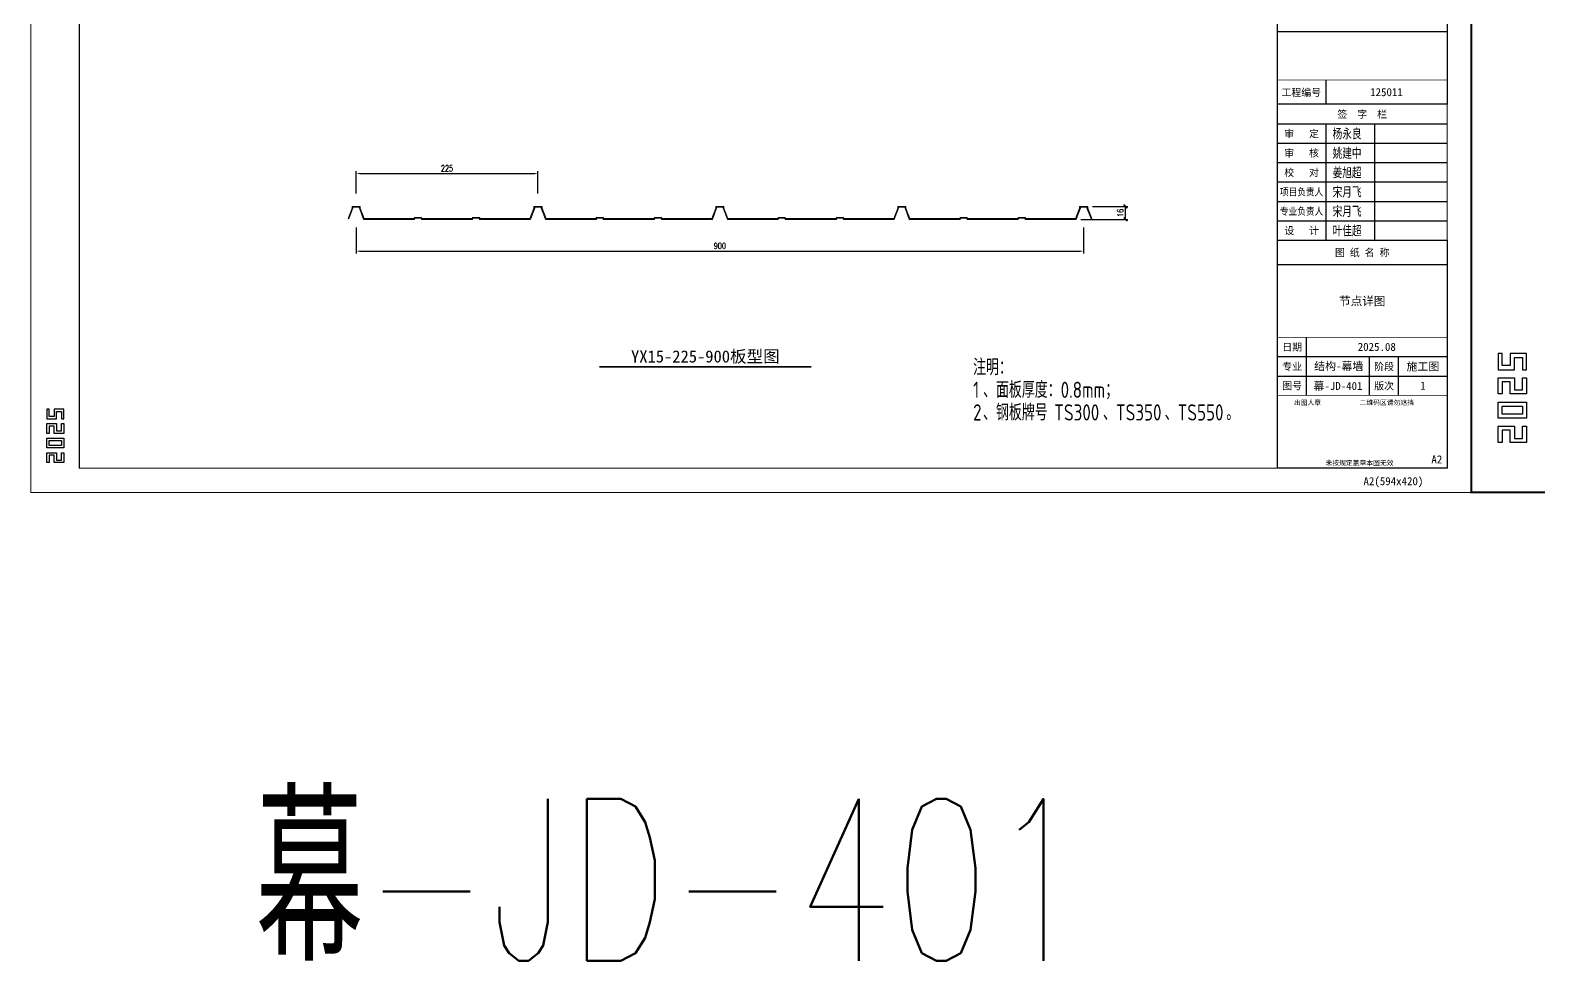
# Model space of a CAD drawing. Extents: x -160106 to 966792, y -663931 to 1550022.
# Drawn here: x -90022 to -88156, y -128174 to -127023 of the extents above; entities that cross this region are included whole.
import ezdxf
from ezdxf.enums import TextEntityAlignment as Align

# ---------------------------------------------------------------- set-up
doc = ezdxf.new("R2010")
doc.units = 0
for name, color, linetype in [('!ZN1-文字-7', 7, 'Continuous'), ('!ZN1-标注-173', 173, 'Continuous'), ('!ZN7-符号-173', 173, 'Continuous'), ('0-cxFrame', 155, 'Continuous'), ('3符号', 173, 'Continuous'), ('DIM', 173, 'Continuous'), ('PUB_TEXT', 7, 'Continuous'), ('qianming', 155, 'Continuous')]:
    doc.layers.add(name, color=color, linetype=linetype)
doc.layers.add('0-cxText', color=131, linetype='Continuous', lineweight=25)
doc.layers.add('彩钢板', color=6, linetype='Continuous', lineweight=15)
doc.styles.add('BZHZ', font='bzxw', dxfattribs={"width": 0.8, "bigfont": 'bzhz'})
doc.styles.add('cx_biaoti', font='')
doc.styles.add('cx_tuming', font='simhei.ttf')
doc.styles.add('cx_tuqian1', font='')
doc.styles.add('DHTEXT-1', font='ROMANS.shx', dxfattribs={"width": 0.7, "bigfont": 'CHINESE.shx'})
doc.styles.add('HZTXT', font='tssdeng.shx', dxfattribs={"width": 0.8, "bigfont": 'hztxt.shx'})
doc.styles.add('ZNDimTStyle', font='ROMANS.shx', dxfattribs={"width": 0.7, "bigfont": 'CHINESE.shx'})
doc.styles.add('ZNTextStyle', font='ROMANS.shx', dxfattribs={"width": 0.7, "bigfont": 'CHINESE.shx'})
doc.styles.add('中南符号', font='simhei.ttf')
doc.styles.add('黑体', font='simhei.ttf', dxfattribs={"height": 12})
doc.styles.get('cx_biaoti').set_extended_font_data('SimSun')
doc.styles.get('cx_tuqian1').set_extended_font_data('SimSun')
doc.dimstyles.new('ZN3', dxfattribs={"dimscale": 3, "dimtxt": 2.5, "dimasz": 1.5, "dimexe": 1, "dimexo": 2, "dimgap": 0.9, "dimtad": 1, "dimdec": 0, "dimdsep": 46, "dimtxsty": 'DHTEXT-1', "dimblk": 'ARCHTICK', "dimcen": 2.5, "dimclrd": 173, "dimclre": 173, "dimclrt": 7, "dimazin": 2, "dimtfac": 1, "dimtix": 1, "dimtmove": 2, "dimatfit": 3, "dimfxl": 0, "dimarcsym": 0})
doc.dimstyles.new('ZN机械-3', dxfattribs={"dimscale": 3, "dimtxt": 2.5, "dimasz": 1.5, "dimexe": 1, "dimexo": 2, "dimgap": 0.9, "dimtad": 1, "dimdec": 0, "dimzin": 0, "dimdsep": 46, "dimtxsty": 'ZNDimTStyle', "dimcen": 2.5, "dimdle": 1, "dimclrd": 173, "dimclre": 173, "dimclrt": 7, "dimazin": 2, "dimtfac": 1, "dimtdec": 4, "dimtix": 1, "dimtmove": 2, "dimatfit": 3, "dimfxl": 0, "dimfrac": 2, "dimtolj": 1, "dimtzin": 0, "dimarcsym": 0})

# ---------------------------------------------------------------- blocks, each defined once
blk = doc.blocks.new('zjcx_lan_qianzi(Dragon)')
for p, q in [((-7000, 4800), (0, 4800)), ((-5000, 4800), (-5000, 0)), ((-3000, 4800), (-3000, 0)), ((-7000, 4000), (0, 4000)), ((-7000, 3200), (0, 3200)), ((-7000, 2400), (0, 2400)), ((-7000, 1600), (0, 1600)), ((-7000, 800), (0, 800))]:
    blk.add_line(p, q)
at = {"const_width": 30}
blk.add_lwpolyline([(-7000, 5600), (0, 5600)], dxfattribs=at)
blk.add_lwpolyline([(-7000, 5600), (0, 5600), (0, 0), (-7000, 0)], close=True, dxfattribs=at)
at = {"style": 'cx_biaoti'}
for s, p in [('签  字  栏', (-3500, 5200)), ('审   定', (-6000, 4400)), ('审   核', (-6000, 3600)), ('校   对', (-6000, 2800)), ('设   计', (-6000, 400))]:
    blk.add_text(s, height=300, dxfattribs=at).set_placement(p, align=Align.MIDDLE)
at = {"style": 'cx_biaoti', "width": 0.85}
for s, p in [('项目负责人', (-6000, 2000)), ('专业负责人', (-6000, 1200))]:
    blk.add_text(s, height=300, dxfattribs=at).set_placement(p, align=Align.MIDDLE)
blk = doc.blocks.new('T-签字(Dragon)')
at = {"layer": '0-cxFrame'}
blk.add_blockref('zjcx_lan_qianzi(Dragon)', (0, 0), dxfattribs=at)
at = {"layer": 'qianming', "style": 'BZHZ', "width": 0.8}
for s, p in [('杨永良', (-4124, 4400)), ('姚建中', (-4124, 3600)), ('姜旭超', (-4124, 2800)), ('宋月飞', (-4124, 2000)), ('宋月飞', (-4124, 1200)), ('叶佳超', (-4124, 400))]:
    blk.add_text(s, height=450, dxfattribs=at).set_placement(p, align=Align.MIDDLE)
blk = doc.blocks.new('zjcx_lan_tuming(Dragon)')
for p, q in [((-7000, 8400), (0, 8400)), ((-5800, 3000), (-5800, 5400)), ((-7000, 4600), (0, 4600)), ((-3200, 3000), (-3200, 4600)), ((-2000, 3000), (-2000, 4600)), ((-7000, 3800), (0, 3800))]:
    blk.add_line(p, q)
at = {"const_width": 30}
for points in [[(-7000, 9400), (0, 9400)], [(-7000, 5400), (0, 5400)], [(-7000, 3000), (0, 3000)], [(-7000, 0), (0, 0)]]:
    blk.add_lwpolyline(points, dxfattribs=at)
blk.add_lwpolyline([(-7000, 9400), (0, 9400), (0, 0), (-7000, 0)], close=True)
at = {"style": 'cx_biaoti'}
for s, p in [('图 纸 名 称', (-3500, 8900)), ('日期', (-6388, 5000)), ('专业', (-6388, 4200)), ('阶段', (-2600, 4200)), ('图号', (-6388, 3400)), ('版次', (-2600, 3400))]:
    blk.add_text(s, height=300, dxfattribs=at).set_placement(p, align=Align.MIDDLE)
for s, p in [('出图人章', (-6316, 2607)), ('二维码区请勿遮挡', (-3609, 2607)), ('未按规定盖章本图无效', (-5013, 120))]:
    blk.add_text(s, height=200, dxfattribs=at).set_placement(p)
blk = doc.blocks.new('T-图签(Dragon)')
blk.add_blockref('zjcx_lan_tuming(Dragon)', (0, 0))
at = {"color": 3, "style": 'cx_biaoti'}
for s, p in [('2025.08', (-2900, 5000)), ('结构-幕墙 ', (-4356, 4219)), ('施工图', (-1000, 4200))]:
    blk.add_text(s, height=330, dxfattribs=at).set_placement(p, align=Align.MIDDLE)
blk = doc.blocks.new('zjcx_lan_xiangmu(Dragon)')
for p, q in [((-7000, 9000), (0, 9000)), ((-7000, 6000), (0, 6000)), ((-7000, 3000), (0, 3000)), ((-5000, 1000), (-5000, 0))]:
    blk.add_line(p, q)
at = {"const_width": 30}
for points in [[(-7000, 10000), (0, 10000)], [(-7000, 7000), (0, 7000)], [(-7000, 7000), (0, 7000)], [(-7000, 4000), (0, 4000)], [(-7000, 4000), (0, 4000)], [(-7000, 1000), (0, 1000)], [(-7000, 0), (0, 0)]]:
    blk.add_lwpolyline(points, dxfattribs=at)
blk.add_lwpolyline([(-7000, 10000), (0, 10000), (0, 0), (-7000, 0)], close=True)
at = {"style": 'cx_biaoti'}
for s, p in [('建 设 单 位', (-3500, 9500)), ('项 目 名 称', (-3500, 6500)), ('子 项 名 称', (-3500, 3500)), ('工程编号', (-6013, 500))]:
    blk.add_text(s, height=300, dxfattribs=at).set_placement(p, align=Align.MIDDLE)
blk = doc.blocks.new('T-项目(Dragon)')
blk.add_blockref('zjcx_lan_xiangmu(Dragon)', (0, 0))
at = {"color": 3, "style": 'cx_tuming'}
for s, height, p in [('嘉兴世赫建达智能装备有限公司', 330, (-6816, 7901)), ('年产500套智能装备建设项目 ', 350, (-6638, 4859))]:
    blk.add_text(s, height=height, dxfattribs=at).set_placement(p)
blk = doc.blocks.new('zjcx_T2(Dragon)')
at = {"layer": '0-cxFrame', "const_width": 50}
blk.add_lwpolyline([(-7000, 40000), (0, 40000), (0, 0), (-7000, 0)], close=True, dxfattribs=at)
at = {"layer": '0-cxFrame'}
for name, p in [('T-项目(Dragon)', (0, 15000)), ('T-签字(Dragon)', (0, 9400)), ('T-图签(Dragon)', (0, 0))]:
    blk.add_blockref(name, p, dxfattribs=at)
blk = doc.blocks.new('TK22.A2 L(Dragon)')
at = {"layer": '0-cxFrame', "color": 7, "const_width": 0.5}
blk.add_lwpolyline([(0, 0), (-594, 0), (-594, 420), (0, 420)], close=True, dxfattribs=at)
at = {"layer": '0-cxFrame', "const_width": 0.5}
for points in [[(-80, 10), (-574, 10), (-574, 410), (-80, 410)], [(-10, 10), (-80, 10), (-80, 410), (-10, 410)]]:
    blk.add_lwpolyline(points, close=True, dxfattribs=at)
at = {"layer": 'Defpoints', "color": 2}
for points in [[(-586.37, 34.37), (-587.37, 34.37), (-587.37, 30.37), (-583.37, 30.37), (-583.37, 33.37), (-581.37, 33.37), (-581.37, 30.37), (-580.37, 30.37), (-580.37, 34.37), (-584.37, 34.37), (-584.37, 31.37), (-586.37, 31.37), (-586.37, 34.37)], [(-586.37, 24.37), (-587.37, 24.37), (-587.37, 28.37), (-583.37, 28.37), (-583.37, 25.37), (-581.37, 25.37), (-581.37, 28.37), (-580.37, 28.37), (-580.37, 24.37), (-584.37, 24.37), (-584.37, 27.37), (-586.37, 27.37), (-586.37, 24.37)], [(-586.37, 12.37), (-587.37, 12.37), (-587.37, 16.37), (-583.37, 16.37), (-583.37, 13.37), (-581.37, 13.37), (-581.37, 16.37), (-580.37, 16.37), (-580.37, 12.37), (-584.37, 12.37), (-584.37, 15.37), (-586.37, 15.37), (-586.37, 12.37)]]:
    blk.add_lwpolyline(points, dxfattribs=at)
for points in [[(-587.37, 18.37), (-587.37, 22.37), (-580.37, 22.37), (-580.37, 18.37)], [(-586.37, 19.37), (-586.37, 21.37), (-581.37, 21.37), (-581.37, 19.37)]]:
    blk.add_lwpolyline(points, close=True, dxfattribs=at)
at = {"layer": '0-cxFrame', "xscale": 0.01, "yscale": 0.01, "zscale": 0.01}
blk.add_blockref('zjcx_T2(Dragon)', (-10, 10), dxfattribs=at)
at = {"style": '黑体', "flags": 4}
blk.add_attdef('图幅', text='', height=3.3, dxfattribs=at).set_placement((-40, 3), align=Align.RIGHT)
at = {"layer": '0-cxFrame', "style": '黑体'}
blk.add_text('(594x420)', height=3.3, dxfattribs=at).set_placement((-40, 3))
at = {"layer": '0-cxText', "flags": 4}
for tag, height, style, p in [('建设单位', 3.5, 'cx_tuming', (-45, 240)), ('项目名称', 3.5, 'cx_tuming', (-45, 210)), ('子项名称', 3.5, 'cx_tuming', (-45, 180)), ('工程编号', 3.3, 'cx_tuqian1', (-35, 165)), ('图名1', 3.5, 'cx_tuming', (-45, 87)), ('图名2', 3.5, 'cx_tuming', (-45, 79)), ('图名3', 3.5, 'cx_tuming', (-45, 71)), ('出图日期', 3.3, 'cx_tuqian1', (-39, 60)), ('专业', 3.3, 'cx_tuqian1', (-55, 52)), ('图号', 3.3, 'cx_tuqian1', (-55, 44)), ('版次', 3.3, 'cx_tuqian1', (-20, 44))]:
    blk.add_attdef(tag, text='', height=height, dxfattribs=dict(at, style=style)).set_placement(p, align=Align.MIDDLE)
at = {"layer": 'Defpoints', "color": 6, "flags": 4}
for tag, height, style, p in [('tufu', 3.3, '黑体', (-12, 12)), ('dwfname', 4, 'cx_tuqian1', (-80, 3))]:
    blk.add_attdef(tag, text='', height=height, dxfattribs=dict(at, style=style)).set_placement(p, align=Align.RIGHT)
blk = doc.blocks.new('20250826103610')
at = {"layer": '彩钢板'}
blk.add_line((18.4, 0.6), (19.3, 1), dxfattribs=at)
for points in [[(-900.7, 1), (-895.7, 14), (-895.7, 16), (-885.7, 16), (-885.7, 14), (-880.7, 1), (-819.2, 1), (-818.2, 2.5), (-810.2, 2.5), (-809.2, 1), (-747.2, 1), (-746.2, 2.5), (-738.2, 2.5), (-737.2, 1), (-675.7, 1), (-670.7, 14), (-670.7, 16), (-660.7, 16), (-660.7, 15), (-660.7, 14), (-655.7, 1), (-594.2, 1), (-593.2, 2.5), (-585.2, 2.5), (-584.2, 1), (-522.2, 1), (-521.2, 2.5), (-513.2, 2.5), (-512.2, 1), (-450.7, 1), (-445.7, 14), (-445.7, 16), (-435.7, 16), (-435.7, 14), (-430.7, 1), (-369.2, 1), (-368.2, 2.5), (-360.2, 2.5), (-359.2, 1), (-297.2, 1), (-296.2, 2.5), (-288.2, 2.5), (-287.2, 1), (-225.7, 1), (-220.7, 14), (-220.7, 16), (-210.7, 16), (-210.7, 14), (-205.7, 1), (-144.2, 1), (-143.2, 2.5), (-135.2, 2.5), (-134.2, 1), (-72.2, 1), (-71.2, 2.5), (-63.2, 2.5), (-62.2, 1), (-0.7, 1), (4.3, 14), (4.3, 16), (14.3, 16), (14.3, 14), (19.3, 1)], [(-900.7, 1), (-899.8, 0.6), (-894.7, 13.8), (-894.7, 15), (-886.7, 15), (-886.7, 13.8), (-881.4, 0), (-818.7, 0), (-817.7, 1.5), (-810.7, 1.5), (-809.7, 0), (-746.7, 0), (-745.7, 1.5), (-738.7, 1.5), (-737.7, 0), (-675, 0), (-669.7, 13.8), (-669.7, 15), (-661.7, 15), (-661.7, 13.8), (-656.4, 0), (-593.7, 0), (-592.7, 1.5), (-585.7, 1.5), (-584.7, 0), (-521.7, 0), (-520.7, 1.5), (-513.7, 1.5), (-512.7, 0), (-450, 0), (-444.7, 13.8), (-444.7, 15), (-436.7, 15), (-436.7, 13.8), (-431.4, 0), (-368.7, 0), (-367.7, 1.5), (-360.7, 1.5), (-359.7, 0), (-296.7, 0), (-295.7, 1.5), (-288.7, 1.5), (-287.7, 0), (-225, 0), (-219.7, 13.8), (-219.7, 15), (-211.7, 15), (-211.7, 13.8), (-206.4, 0), (-143.7, 0), (-142.7, 1.5), (-135.7, 1.5), (-134.7, 0), (-71.7, 0), (-70.7, 1.5), (-63.7, 1.5), (-62.7, 0), (0, 0), (5.3, 13.8), (5.3, 15), (13.3, 15), (13.3, 13.8), (18.4, 0.6)]]:
    blk.add_lwpolyline(points, dxfattribs=at)
blk = doc.blocks.new('*D1059')
at = {"layer": '!ZN1-标注-173', "color": 173, "lineweight": -2, "ltscale": 20, "transparency": 16777216}
for p, q in [((-89619, -127266.6), (-89619, -127298.9)), ((-88719, -127266.6), (-88719, -127298.9)), ((-89614.5, -127295.9), (-88723.5, -127295.9))]:
    blk.add_line(p, q, dxfattribs=at)
at = {"layer": '!ZN1-标注-173', "color": 173, "ltscale": 20, "transparency": 16777216}
for points in [[(-89614.5, -127295.1), (-89614.5, -127296.6), (-89619, -127295.9)], [(-88723.5, -127295.1), (-88723.5, -127296.6), (-88719, -127295.9)]]:
    blk.add_solid(points, dxfattribs=at)
at = {"layer": 'Defpoints', "color": 0, "ltscale": 20, "transparency": 16777216}
for p in [(-89619, -127260.6), (-88719, -127260.6), (-88719, -127295.9)]:
    blk.add_point(p, dxfattribs=at)
at = {"layer": '!ZN1-标注-173', "color": 7, "ltscale": 20, "transparency": 16777216, "insert": (-89169, -127289.4), "char_height": 7.5, "attachment_point": 5, "style": 'ZNDimTStyle'}
blk.add_mtext('\\A1;900', dxfattribs=at)
blk = doc.blocks.new('*D1060')
at = {"layer": '!ZN1-标注-173', "color": 173, "lineweight": -2, "ltscale": 20, "transparency": 16777216}
for p, q in [((-89619, -127224.6), (-89619, -127196.9)), ((-89394, -127224.6), (-89394, -127196.9)), ((-89614.5, -127199.9), (-89398.5, -127199.9))]:
    blk.add_line(p, q, dxfattribs=at)
at = {"layer": '!ZN1-标注-173', "color": 173, "ltscale": 20, "transparency": 16777216}
for points in [[(-89614.5, -127199.2), (-89614.5, -127200.7), (-89619, -127199.9)], [(-89398.5, -127199.2), (-89398.5, -127200.7), (-89394, -127199.9)]]:
    blk.add_solid(points, dxfattribs=at)
at = {"layer": 'Defpoints', "color": 0, "ltscale": 20, "transparency": 16777216}
for p in [(-89394, -127199.9), (-89619, -127230.6), (-89394, -127230.6)]:
    blk.add_point(p, dxfattribs=at)
at = {"layer": '!ZN1-标注-173', "color": 7, "ltscale": 20, "transparency": 16777216, "insert": (-89506.5, -127193.5), "char_height": 7.5, "attachment_point": 5, "style": 'ZNDimTStyle'}
blk.add_mtext('\\A1;225', dxfattribs=at)
blk = doc.blocks.new('_ArchTick')
at = {"color": 0, "linetype": 'ByBlock', "const_width": 0.4}
blk.add_lwpolyline([(-0.5, -0.5), (0.5, 0.5)], dxfattribs=at)
blk = doc.blocks.new('*D1061')
at = {"layer": 'Defpoints', "color": 0, "ltscale": 30, "transparency": 16777216}
for p in [(-88714, -127240.6), (-88667.3, -127240.6), (-88728.3, -127256.6)]:
    blk.add_point(p, dxfattribs=at)
at = {"layer": 'DIM', "color": 173, "linetype": 'ByBlock', "lineweight": -2, "ltscale": 30, "transparency": 16777216}
for p, q in [((-88708, -127240.6), (-88664.3, -127240.6)), ((-88667.3, -127256.6), (-88667.3, -127240.6)), ((-88722.3, -127256.6), (-88664.3, -127256.6))]:
    blk.add_line(p, q, dxfattribs=at)
at = {"layer": 'DIM', "color": 173, "lineweight": -2, "ltscale": 30, "transparency": 16777216, "xscale": 4.5, "yscale": 4.5, "zscale": 4.5}
for p, rotation in [((-88667.3, -127240.6), 90), ((-88667.3, -127256.6), 270)]:
    blk.add_blockref('_ArchTick', p, dxfattribs=dict(at, rotation=rotation))
at = {"layer": 'DIM', "color": 7, "ltscale": 30, "transparency": 16777216, "insert": (-88673.7, -127248.6), "char_height": 7.5, "attachment_point": 5, "rotation": 90, "style": 'DHTEXT-1'}
blk.add_mtext('16', dxfattribs=at)
blk = doc.blocks.new('*U785')
at = {"const_width": 0.7}
blk.add_lwpolyline([(0, 0), (87.35, 0)], dxfattribs=at)
at = {"color": 0, "style": '中南符号', "flags": 8}
blk.add_attdef('图名', text='', height=5, dxfattribs=at).set_placement((43.67, 1.85), align=Align.CENTER)
blk.add_attdef('比例', (90.15, 1.85), '', height=4, dxfattribs=at)

msp = doc.modelspace()

# ---------------------------------------------------------------- block references
at = {"layer": '!ZN7-符号-173', "color": 7, "ltscale": 30}
ref = msp.add_blockref('*U785', (-89317.99, -127439.15), dxfattribs=dict(at, xscale=3, yscale=3, zscale=3))
ref.add_attrib('图名', 'YX15-225-900板型图', dxfattribs={"layer": '0', "color": 0, "height": 15, "style": '中南符号'}).set_placement((-89186.96, -127433.61), align=Align.CENTER)
at = {"layer": '0-cxFrame', "xscale": 5, "yscale": 5, "zscale": 5}
msp.add_blockref('TK22.A2 L(Dragon)', (-85269.4, -127594.33), dxfattribs=at)
at = {"layer": '0-cxFrame'}
ref = msp.add_blockref('TK22.A2 L(Dragon)', (-88239.4, -127594.33), dxfattribs=dict(at, xscale=3, yscale=3, zscale=3))
ref.add_attrib('图名2', '节点详图', dxfattribs={"layer": '0-cxText', "height": 10.5, "style": 'cx_tuming'}).set_placement((-88374.4, -127357.33), align=Align.MIDDLE)
ref.add_attrib('工程编号', '125011', dxfattribs={"layer": '0-cxText', "height": 9.9, "style": 'cx_tuqian1'}).set_placement((-88344.4, -127099.33), align=Align.MIDDLE)
ref.add_attrib('图号', '幕-JD-401', dxfattribs={"layer": '0-cxText', "height": 9.9, "style": 'cx_tuqian1'}).set_placement((-88404.4, -127462.33), align=Align.MIDDLE)
ref.add_attrib('版次', '1', dxfattribs={"layer": '0-cxText', "height": 9.9, "style": 'cx_tuqian1'}).set_placement((-88299.4, -127462.33), align=Align.MIDDLE)
ref.add_attrib('图幅', 'A2', dxfattribs={"layer": '0', "height": 9.9, "style": '黑体'}).set_placement((-88359.4, -127585.33), align=Align.RIGHT)
ref.add_attrib('tufu', 'A2', dxfattribs={"layer": 'Defpoints', "color": 6, "height": 9.9, "style": '黑体'}).set_placement((-88275.4, -127558.33), align=Align.RIGHT)
at = {"layer": '3符号', "ltscale": 500}
msp.add_blockref('20250826103610', (-88728.28, -127256.64), dxfattribs=at)

# ---------------------------------------------------------------- texts
at = {"layer": '!ZN1-文字-7', "ltscale": 20, "style": 'ZNTextStyle', "width": 0.7}
msp.add_text('幕-JD-401', height=200.258, dxfattribs=at).set_placement((-89743.13, -128073.4, 0), align=Align.MIDDLE_LEFT)
at = {"layer": 'PUB_TEXT', "style": 'HZTXT', "width": 0.8}
for s, p in [('注明：', (-88855.79, -127449.35)), ('1', (-88855.79, -127477.35)), ('、面板厚度：0.8mm；', (-88843.48, -127477.35)), ('2', (-88855.79, -127505.35)), ('、钢板牌号', (-88843.48, -127505.35)), ('TS300', (-88755.42, -127505.35)), ('、', (-88695.11, -127505.35)), ('TS350', (-88679.11, -127505.35)), ('、', (-88618.8, -127505.35)), ('TS550', (-88602.8, -127505.35)), ('。', (-88542.49, -127505.35))]:
    msp.add_text(s, height=20, dxfattribs=at).set_placement(p)

# ---------------------------------------------------------------- dimensions: what is measured, and where the dimension line sits
at = {"layer": '!ZN1-标注-173', "ltscale": 20}
for p1, p2, distance, picture, middle in [((-89618.97, -127230.6), (-89393.97, -127230.6), 30.67, '*D1060', (-89506.47, -127193.48)), ((-89618.97, -127260.64), (-88718.97, -127260.64), -35.21, '*D1059', (-89168.97, -127289.4))]:
    dim = msp.add_aligned_dim(p1=p1, p2=p2, distance=distance, dimstyle='ZN机械-3', dxfattribs=at)
    dim.commit()
    dim.dimension.update_dxf_attribs({"geometry": picture, "text_midpoint": middle})
at = {"layer": 'DIM', "ltscale": 30}
dim = msp.add_linear_dim(base=(-88667.26, -127240.64), p1=(-88728.28, -127256.64), p2=(-88713.97, -127240.64), angle=90, dimstyle='ZN3', dxfattribs=at)
dim.commit()
dim.dimension.update_dxf_attribs({"geometry": '*D1061', "text_midpoint": (-88673.71, -127248.64)})

doc.saveas('drawing.dxf')
